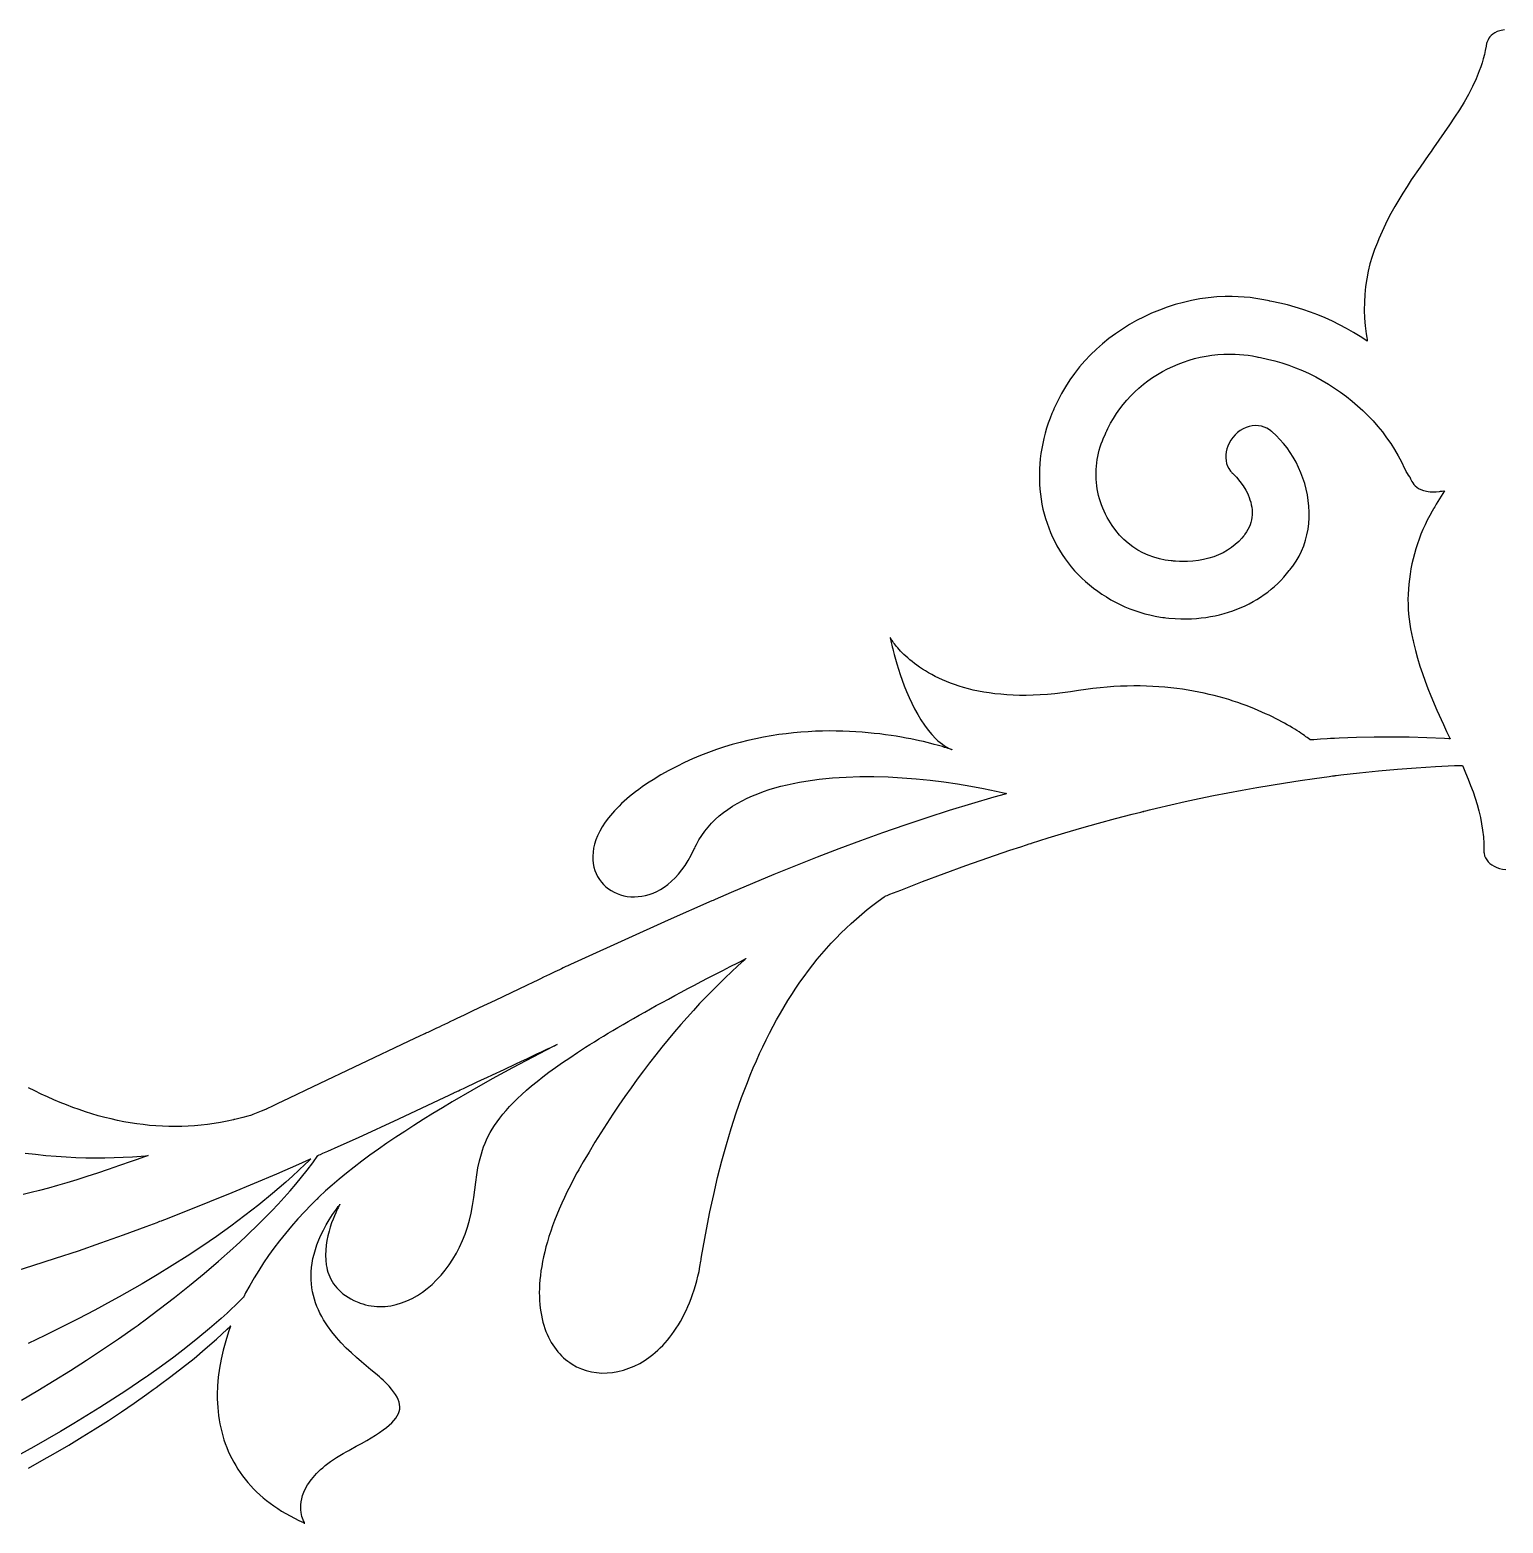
# Model space of a CAD drawing. Extents: x -44.4 to 47.9, y -29.2 to 34.4.
# Drawn here: x -21.34 to 1.75, y 11.01 to 34.4 of the extents above; entities that cross this region are included whole.
import ezdxf

# ---------------------------------------------------------------- set-up
doc = ezdxf.new("R2010")
doc.units = 0
doc.header["$MEASUREMENT"] = 0
doc.layers.add('LAYER_1', color=18, linetype='CONTINUOUS')

msp = doc.modelspace()

# ---------------------------------------------------------------- linework, layer by layer
at = {"layer": 'LAYER_1'}
for points in [[(1.769, 34.401), (1.742, 34.398), (1.717, 34.393), (1.694, 34.387), (1.652, 34.373), (1.616, 34.356), (1.585, 34.336), (1.56, 34.315), (1.539, 34.292), (1.522, 34.269), (1.509, 34.247), (1.499, 34.225), (1.492, 34.205), (1.487, 34.187), (1.485, 34.179), (1.484, 34.176), (1.484, 34.175), (1.484, 34.171), (1.482, 34.162), (1.479, 34.146), (1.467, 34.08), (1.452, 34.015), (1.435, 33.95), (1.416, 33.886), (1.395, 33.823), (1.372, 33.76), (1.322, 33.635), (1.265, 33.513), (1.202, 33.391), (1.134, 33.271), (1.062, 33.151), (0.985, 33.032), (0.906, 32.912), (0.824, 32.793), (0.74, 32.672), (0.655, 32.551), (0.644, 32.536), (0.635, 32.523), (0.617, 32.498), (0.583, 32.449), (0.444, 32.252), (0.307, 32.051), (0.24, 31.949), (0.175, 31.845), (0.111, 31.74), (0.049, 31.633), (-0.011, 31.524), (-0.069, 31.413), (-0.124, 31.3), (-0.175, 31.184), (-0.2, 31.126), (-0.224, 31.072), (-0.268, 30.963), (-0.307, 30.851), (-0.34, 30.736), (-0.369, 30.619), (-0.391, 30.499), (-0.409, 30.379), (-0.421, 30.256), (-0.428, 30.134), (-0.429, 30.01), (-0.425, 29.887), (-0.415, 29.763), (-0.4, 29.641), (-0.391, 29.58), (-0.386, 29.549), (-0.383, 29.534), (-0.382, 29.527), (-0.388, 29.532), (-0.492, 29.599), (-0.599, 29.663), (-0.707, 29.724), (-0.817, 29.782), (-0.929, 29.837), (-1.042, 29.888), (-1.157, 29.936), (-1.274, 29.981), (-1.392, 30.022), (-1.512, 30.059), (-1.633, 30.093), (-1.755, 30.122), (-1.878, 30.148), (-1.909, 30.154), (-1.917, 30.156), (-1.92, 30.157), (-1.926, 30.158), (-1.948, 30.163), (-2.037, 30.18), (-2.128, 30.195), (-2.219, 30.207), (-2.312, 30.216), (-2.404, 30.222), (-2.498, 30.224), (-2.521, 30.225), (-2.527, 30.225), (-2.53, 30.225), (-2.531, 30.225), (-2.534, 30.225), (-2.543, 30.225), (-2.609, 30.224), (-2.742, 30.217), (-2.875, 30.205), (-3.006, 30.186), (-3.136, 30.162), (-3.264, 30.133), (-3.391, 30.098), (-3.517, 30.058), (-3.64, 30.013), (-3.761, 29.963), (-3.879, 29.908), (-3.996, 29.848), (-4.109, 29.784), (-4.219, 29.715), (-4.326, 29.642), (-4.43, 29.565), (-4.53, 29.484), (-4.626, 29.398), (-4.718, 29.309), (-4.806, 29.217), (-4.889, 29.121), (-4.968, 29.021), (-5.042, 28.918), (-5.111, 28.812), (-5.175, 28.703), (-5.233, 28.592), (-5.286, 28.477), (-5.292, 28.463), (-5.295, 28.456), (-5.297, 28.451), (-5.306, 28.432), (-5.322, 28.394), (-5.353, 28.317), (-5.381, 28.239), (-5.407, 28.161), (-5.43, 28.082), (-5.45, 28.003), (-5.468, 27.924), (-5.483, 27.844), (-5.496, 27.764), (-5.506, 27.684), (-5.513, 27.604), (-5.518, 27.524), (-5.52, 27.444), (-5.52, 27.365), (-5.517, 27.286), (-5.511, 27.207), (-5.503, 27.128), (-5.492, 27.05), (-5.479, 26.973), (-5.463, 26.896), (-5.445, 26.821), (-5.424, 26.746), (-5.4, 26.672), (-5.374, 26.599), (-5.345, 26.527), (-5.314, 26.456), (-5.28, 26.387), (-5.244, 26.317), (-5.205, 26.249), (-5.163, 26.182), (-5.118, 26.116), (-5.071, 26.052), (-5.021, 25.99), (-4.968, 25.93), (-4.913, 25.871), (-4.856, 25.815), (-4.797, 25.76), (-4.735, 25.707), (-4.672, 25.657), (-4.606, 25.608), (-4.539, 25.562), (-4.47, 25.518), (-4.399, 25.476), (-4.327, 25.437), (-4.254, 25.4), (-4.179, 25.366), (-4.103, 25.335), (-4.025, 25.306), (-3.947, 25.28), (-3.867, 25.256), (-3.787, 25.236), (-3.706, 25.218), (-3.624, 25.204), (-3.583, 25.198), (-3.573, 25.197), (-3.568, 25.196), (-3.565, 25.196), (-3.561, 25.195), (-3.537, 25.193), (-3.489, 25.188), (-3.394, 25.181), (-3.301, 25.176), (-3.254, 25.176), (-3.248, 25.176), (-3.21, 25.176), (-3.134, 25.178), (-3.059, 25.183), (-2.985, 25.19), (-2.911, 25.199), (-2.839, 25.211), (-2.767, 25.225), (-2.696, 25.241), (-2.627, 25.259), (-2.558, 25.279), (-2.49, 25.302), (-2.424, 25.326), (-2.359, 25.353), (-2.295, 25.382), (-2.233, 25.412), (-2.172, 25.445), (-2.112, 25.48), (-2.054, 25.517), (-1.997, 25.556), (-1.942, 25.596), (-1.888, 25.639), (-1.836, 25.683), (-1.786, 25.729), (-1.738, 25.777), (-1.691, 25.827), (-1.646, 25.879), (-1.604, 25.932), (-1.593, 25.946), (-1.579, 25.964), (-1.55, 26.001), (-1.498, 26.077), (-1.452, 26.156), (-1.412, 26.237), (-1.378, 26.321), (-1.35, 26.406), (-1.328, 26.493), (-1.311, 26.581), (-1.3, 26.67), (-1.294, 26.759), (-1.293, 26.849), (-1.298, 26.939), (-1.307, 27.029), (-1.321, 27.118), (-1.34, 27.207), (-1.363, 27.294), (-1.391, 27.38), (-1.423, 27.465), (-1.459, 27.547), (-1.498, 27.628), (-1.542, 27.706), (-1.589, 27.781), (-1.64, 27.853), (-1.694, 27.922), (-1.751, 27.987), (-1.812, 28.048), (-1.875, 28.105), (-1.878, 28.107), (-1.879, 28.108), (-1.881, 28.11), (-1.886, 28.114), (-1.895, 28.122), (-1.914, 28.137), (-1.954, 28.161), (-1.997, 28.18), (-2.042, 28.193), (-2.089, 28.2), (-2.137, 28.202), (-2.185, 28.198), (-2.234, 28.188), (-2.282, 28.173), (-2.328, 28.152), (-2.373, 28.126), (-2.415, 28.095), (-2.454, 28.058), (-2.489, 28.017), (-2.519, 27.974), (-2.545, 27.929), (-2.565, 27.883), (-2.581, 27.837), (-2.592, 27.79), (-2.598, 27.744), (-2.599, 27.698), (-2.595, 27.653), (-2.586, 27.61), (-2.571, 27.568), (-2.551, 27.529), (-2.526, 27.491), (-2.512, 27.474), (-2.504, 27.465), (-2.501, 27.463), (-2.497, 27.459), (-2.49, 27.452), (-2.432, 27.393), (-2.378, 27.329), (-2.329, 27.261), (-2.285, 27.19), (-2.266, 27.153), (-2.249, 27.116), (-2.233, 27.078), (-2.22, 27.04), (-2.208, 27.001), (-2.199, 26.962), (-2.192, 26.923), (-2.188, 26.883), (-2.186, 26.844), (-2.186, 26.805), (-2.19, 26.765), (-2.196, 26.726), (-2.205, 26.687), (-2.218, 26.649), (-2.233, 26.611), (-2.252, 26.573), (-2.274, 26.536), (-2.3, 26.5), (-2.307, 26.491), (-2.313, 26.483), (-2.324, 26.469), (-2.346, 26.441), (-2.395, 26.387), (-2.45, 26.338), (-2.509, 26.292), (-2.573, 26.25), (-2.641, 26.212), (-2.712, 26.179), (-2.787, 26.149), (-2.865, 26.125), (-2.946, 26.104), (-3.029, 26.089), (-3.113, 26.078), (-3.2, 26.073), (-3.243, 26.072), (-3.249, 26.072), (-3.25, 26.072), (-3.251, 26.072), (-3.255, 26.072), (-3.269, 26.072), (-3.327, 26.074), (-3.387, 26.078), (-3.419, 26.081), (-3.435, 26.083), (-3.443, 26.084), (-3.448, 26.084), (-3.45, 26.085), (-3.451, 26.085), (-3.456, 26.085), (-3.549, 26.097), (-3.64, 26.116), (-3.729, 26.141), (-3.815, 26.172), (-3.898, 26.21), (-3.978, 26.253), (-4.054, 26.303), (-4.128, 26.359), (-4.197, 26.42), (-4.263, 26.487), (-4.324, 26.56), (-4.381, 26.637), (-4.433, 26.72), (-4.458, 26.765), (-4.482, 26.813), (-4.505, 26.861), (-4.526, 26.909), (-4.545, 26.959), (-4.562, 27.008), (-4.578, 27.058), (-4.591, 27.108), (-4.602, 27.159), (-4.612, 27.21), (-4.62, 27.261), (-4.626, 27.312), (-4.63, 27.363), (-4.632, 27.414), (-4.632, 27.465), (-4.631, 27.516), (-4.627, 27.567), (-4.622, 27.618), (-4.615, 27.669), (-4.606, 27.719), (-4.595, 27.769), (-4.582, 27.819), (-4.568, 27.868), (-4.551, 27.917), (-4.533, 27.965), (-4.513, 28.013), (-4.491, 28.06), (-4.485, 28.072), (-4.482, 28.077), (-4.481, 28.08), (-4.481, 28.08), (-4.481, 28.08), (-4.48, 28.081), (-4.479, 28.085), (-4.476, 28.092), (-4.475, 28.095), (-4.475, 28.095), (-4.475, 28.095), (-4.475, 28.096), (-4.473, 28.098), (-4.464, 28.119), (-4.445, 28.159), (-4.404, 28.239), (-4.36, 28.316), (-4.312, 28.391), (-4.261, 28.464), (-4.206, 28.535), (-4.149, 28.603), (-4.088, 28.668), (-4.025, 28.731), (-3.959, 28.791), (-3.89, 28.849), (-3.819, 28.903), (-3.745, 28.955), (-3.67, 29.003), (-3.592, 29.049), (-3.512, 29.091), (-3.43, 29.13), (-3.347, 29.166), (-3.262, 29.198), (-3.175, 29.227), (-3.087, 29.252), (-2.998, 29.273), (-2.908, 29.291), (-2.816, 29.305), (-2.724, 29.315), (-2.631, 29.321), (-2.584, 29.323), (-2.561, 29.323), (-2.549, 29.323), (-2.543, 29.323), (-2.54, 29.323), (-2.539, 29.323), (-2.522, 29.323), (-2.454, 29.322), (-2.386, 29.318), (-2.319, 29.312), (-2.251, 29.304), (-2.183, 29.294), (-2.115, 29.281), (-2.097, 29.277), (-2.089, 29.275), (-2.085, 29.274), (-2.056, 29.269), (-1.944, 29.245), (-1.832, 29.217), (-1.722, 29.185), (-1.613, 29.149), (-1.505, 29.109), (-1.399, 29.065), (-1.294, 29.017), (-1.191, 28.966), (-1.091, 28.911), (-0.992, 28.853), (-0.895, 28.791), (-0.801, 28.727), (-0.709, 28.659), (-0.62, 28.587), (-0.534, 28.513), (-0.45, 28.437), (-0.369, 28.357), (-0.292, 28.275), (-0.217, 28.19), (-0.146, 28.103), (-0.079, 28.013), (-0.015, 27.921), (0.046, 27.827), (0.102, 27.731), (0.154, 27.633), (0.203, 27.533), (0.225, 27.483), (0.226, 27.48), (0.226, 27.48), (0.227, 27.48), (0.227, 27.48), (0.227, 27.479), (0.229, 27.475), (0.232, 27.468), (0.24, 27.453), (0.259, 27.426), (0.28, 27.401), (0.286, 27.395), (0.289, 27.392), (0.29, 27.389), (0.291, 27.385), (0.297, 27.368), (0.305, 27.348), (0.315, 27.327), (0.329, 27.304), (0.345, 27.282), (0.366, 27.26), (0.392, 27.238), (0.422, 27.218), (0.458, 27.201), (0.499, 27.186), (0.523, 27.18), (0.547, 27.175), (0.574, 27.17), (0.602, 27.167), (0.632, 27.165), (0.664, 27.164), (0.666, 27.164), (0.666, 27.164), (0.667, 27.164), (0.669, 27.164), (0.672, 27.165), (0.697, 27.166), (0.748, 27.172), (0.767, 27.174), (0.789, 27.177), (0.815, 27.181), (0.822, 27.182), (0.825, 27.183), (0.827, 27.183), (0.826, 27.182), (0.825, 27.179), (0.799, 27.138), (0.699, 26.972), (0.675, 26.931), (0.662, 26.911), (0.661, 26.908), (0.66, 26.907), (0.655, 26.899), (0.635, 26.864), (0.595, 26.794), (0.558, 26.722), (0.522, 26.65), (0.489, 26.576), (0.458, 26.501), (0.429, 26.425), (0.402, 26.349), (0.378, 26.272), (0.355, 26.194), (0.335, 26.115), (0.317, 26.037), (0.302, 25.957), (0.288, 25.878), (0.277, 25.799), (0.268, 25.719), (0.261, 25.64), (0.257, 25.56), (0.255, 25.481), (0.256, 25.403), (0.259, 25.325), (0.264, 25.247), (0.272, 25.17), (0.282, 25.094), (0.295, 25.018), (0.31, 24.944), (0.327, 24.871), (0.331, 24.853), (0.335, 24.838), (0.342, 24.806), (0.372, 24.681), (0.405, 24.558), (0.441, 24.436), (0.481, 24.317), (0.522, 24.199), (0.566, 24.083), (0.612, 23.969), (0.709, 23.743), (0.81, 23.521), (0.861, 23.412), (0.887, 23.357), (0.9, 23.33), (0.906, 23.316), (0.909, 23.309), (0.91, 23.307), (0.91, 23.307), (0.911, 23.306), (0.915, 23.299), (0.916, 23.297), (0.916, 23.296), (0.916, 23.296), (0.916, 23.296), (0.916, 23.296), (0.912, 23.296), (0.895, 23.297), (0.826, 23.301), (0.552, 23.313), (0.276, 23.321), (0.001, 23.324), (-0.274, 23.322), (-0.55, 23.316), (-0.825, 23.306), (-0.894, 23.302), (-0.911, 23.301), (-0.919, 23.301), (-0.924, 23.301), (-0.926, 23.301), (-0.933, 23.3), (-0.959, 23.299), (-1.011, 23.296), (-1.115, 23.29), (-1.22, 23.283), (-1.274, 23.281), (-1.277, 23.281), (-1.285, 23.287), (-1.302, 23.3), (-1.322, 23.315), (-1.344, 23.33), (-1.368, 23.347), (-1.394, 23.365), (-1.422, 23.384), (-1.452, 23.404), (-1.485, 23.425), (-1.519, 23.446), (-1.556, 23.469), (-1.594, 23.492), (-1.635, 23.515), (-1.678, 23.539), (-1.722, 23.564), (-1.769, 23.589), (-1.818, 23.614), (-1.868, 23.639), (-1.921, 23.665), (-1.976, 23.69), (-2.032, 23.716), (-2.091, 23.741), (-2.151, 23.766), (-2.213, 23.791), (-2.278, 23.816), (-2.344, 23.84), (-2.412, 23.864), (-2.481, 23.887), (-2.553, 23.91), (-2.627, 23.932), (-2.702, 23.953), (-2.779, 23.973), (-2.858, 23.992), (-2.938, 24.011), (-3.021, 24.028), (-3.105, 24.044), (-3.191, 24.059), (-3.279, 24.072), (-3.368, 24.085), (-3.459, 24.095), (-3.552, 24.105), (-3.646, 24.112), (-3.742, 24.118), (-3.84, 24.122), (-3.939, 24.125), (-4.04, 24.125), (-4.143, 24.123), (-4.247, 24.12), (-4.353, 24.114), (-4.46, 24.106), (-4.569, 24.096), (-4.68, 24.083), (-4.792, 24.068), (-4.905, 24.051), (-5.033, 24.031), (-5.157, 24.015), (-5.277, 24.001), (-5.395, 23.991), (-5.509, 23.984), (-5.619, 23.979), (-5.727, 23.977), (-5.831, 23.977), (-5.932, 23.981), (-6.03, 23.986), (-6.125, 23.994), (-6.217, 24.003), (-6.306, 24.015), (-6.392, 24.029), (-6.475, 24.044), (-6.555, 24.061), (-6.632, 24.08), (-6.707, 24.101), (-6.778, 24.122), (-6.847, 24.145), (-6.914, 24.169), (-6.977, 24.194), (-7.038, 24.22), (-7.097, 24.247), (-7.153, 24.274), (-7.206, 24.302), (-7.258, 24.331), (-7.306, 24.36), (-7.353, 24.389), (-7.397, 24.418), (-7.438, 24.448), (-7.478, 24.477), (-7.515, 24.506), (-7.55, 24.535), (-7.583, 24.563), (-7.614, 24.591), (-7.643, 24.619), (-7.669, 24.645), (-7.694, 24.671), (-7.717, 24.696), (-7.738, 24.72), (-7.757, 24.743), (-7.775, 24.764), (-7.79, 24.784), (-7.804, 24.802), (-7.817, 24.819), (-7.827, 24.834), (-7.836, 24.848), (-7.843, 24.859), (-7.849, 24.869), (-7.853, 24.876), (-7.856, 24.881), (-7.858, 24.883), (-7.858, 24.884), (-7.857, 24.881), (-7.856, 24.875), (-7.854, 24.866), (-7.852, 24.855), (-7.849, 24.841), (-7.845, 24.825), (-7.841, 24.806), (-7.836, 24.785), (-7.831, 24.761), (-7.825, 24.736), (-7.818, 24.708), (-7.81, 24.679), (-7.793, 24.615), (-7.774, 24.545), (-7.752, 24.469), (-7.727, 24.388), (-7.699, 24.304), (-7.669, 24.217), (-7.636, 24.127), (-7.6, 24.037), (-7.561, 23.945), (-7.519, 23.854), (-7.474, 23.765), (-7.426, 23.677), (-7.375, 23.592), (-7.321, 23.51), (-7.264, 23.433), (-7.204, 23.362), (-7.14, 23.296), (-7.108, 23.266), (-7.074, 23.237), (-7.039, 23.211), (-7.004, 23.187), (-6.968, 23.164), (-6.931, 23.144), (-6.893, 23.127), (-6.89, 23.125), (-6.89, 23.125), (-6.89, 23.125), (-6.892, 23.126), (-6.899, 23.128), (-6.911, 23.133), (-6.927, 23.138), (-6.949, 23.145), (-6.975, 23.154), (-7.005, 23.163), (-7.04, 23.174), (-7.079, 23.185), (-7.122, 23.197), (-7.17, 23.21), (-7.221, 23.224), (-7.276, 23.237), (-7.335, 23.252), (-7.398, 23.266), (-7.464, 23.28), (-7.533, 23.295), (-7.606, 23.309), (-7.682, 23.322), (-7.762, 23.336), (-7.844, 23.349), (-7.929, 23.361), (-8.017, 23.372), (-8.108, 23.382), (-8.201, 23.392), (-8.297, 23.4), (-8.395, 23.407), (-8.496, 23.412), (-8.598, 23.416), (-8.703, 23.418), (-8.81, 23.419), (-8.919, 23.417), (-9.029, 23.414), (-9.141, 23.408), (-9.255, 23.4), (-9.37, 23.39), (-9.486, 23.377), (-9.604, 23.362), (-9.723, 23.343), (-9.843, 23.322), (-9.964, 23.298), (-10.085, 23.271), (-10.208, 23.24), (-10.331, 23.206), (-10.454, 23.169), (-10.578, 23.128), (-10.703, 23.083), (-10.827, 23.035), (-10.952, 22.982), (-11.077, 22.925), (-11.201, 22.865), (-11.325, 22.799), (-11.449, 22.73), (-11.572, 22.656), (-11.631, 22.618), (-11.688, 22.58), (-11.743, 22.543), (-11.795, 22.505), (-11.846, 22.468), (-11.894, 22.43), (-11.94, 22.393), (-11.984, 22.356), (-12.027, 22.318), (-12.067, 22.281), (-12.105, 22.244), (-12.142, 22.207), (-12.176, 22.17), (-12.209, 22.134), (-12.269, 22.061), (-12.322, 21.989), (-12.368, 21.918), (-12.408, 21.848), (-12.441, 21.779), (-12.467, 21.712), (-12.488, 21.646), (-12.503, 21.582), (-12.512, 21.519), (-12.516, 21.458), (-12.515, 21.399), (-12.509, 21.343), (-12.498, 21.288), (-12.483, 21.236), (-12.464, 21.186), (-12.44, 21.139), (-12.413, 21.095), (-12.382, 21.053), (-12.348, 21.015), (-12.31, 20.98), (-12.27, 20.947), (-12.226, 20.919), (-12.181, 20.893), (-12.132, 20.871), (-12.082, 20.853), (-12.03, 20.839), (-11.977, 20.829), (-11.921, 20.823), (-11.865, 20.821), (-11.808, 20.824), (-11.75, 20.831), (-11.691, 20.843), (-11.632, 20.859), (-11.573, 20.881), (-11.513, 20.907), (-11.455, 20.938), (-11.396, 20.975), (-11.339, 21.017), (-11.282, 21.065), (-11.227, 21.118), (-11.173, 21.177), (-11.12, 21.242), (-11.069, 21.313), (-11.021, 21.39), (-10.974, 21.474), (-10.931, 21.563), (-10.92, 21.586), (-10.912, 21.605), (-10.893, 21.642), (-10.853, 21.715), (-10.809, 21.784), (-10.762, 21.851), (-10.71, 21.915), (-10.655, 21.976), (-10.597, 22.034), (-10.535, 22.089), (-10.469, 22.142), (-10.401, 22.191), (-10.329, 22.239), (-10.255, 22.283), (-10.178, 22.326), (-10.098, 22.365), (-10.016, 22.402), (-9.931, 22.437), (-9.843, 22.47), (-9.754, 22.5), (-9.662, 22.528), (-9.569, 22.553), (-9.473, 22.577), (-9.376, 22.598), (-9.277, 22.617), (-9.176, 22.634), (-9.074, 22.65), (-8.971, 22.663), (-8.866, 22.674), (-8.761, 22.684), (-8.654, 22.692), (-8.547, 22.697), (-8.33, 22.704), (-8.111, 22.705), (-7.89, 22.699), (-7.67, 22.687), (-7.45, 22.67), (-7.232, 22.648), (-7.016, 22.622), (-6.804, 22.591), (-6.596, 22.556), (-6.393, 22.518), (-6.197, 22.476), (-6.101, 22.454), (-6.054, 22.443), (-6.042, 22.44), (-6.037, 22.439), (-6.034, 22.438), (-6.035, 22.438), (-6.057, 22.431), (-6.233, 22.382), (-6.584, 22.28), (-6.934, 22.173), (-7.283, 22.061), (-7.63, 21.945), (-7.976, 21.824), (-8.32, 21.7), (-8.662, 21.572), (-9.003, 21.441), (-9.342, 21.307), (-9.679, 21.17), (-10.015, 21.03), (-10.348, 20.888), (-10.514, 20.816), (-10.597, 20.78), (-10.618, 20.771), (-10.629, 20.766), (-10.65, 20.757), (-11.334, 20.455), (-12.015, 20.149), (-12.694, 19.84), (-12.864, 19.762), (-12.885, 19.752), (-12.896, 19.747), (-12.898, 19.746), (-12.898, 19.746), (-12.898, 19.746), (-12.902, 19.745), (-12.909, 19.741), (-12.921, 19.735), (-12.937, 19.728), (-12.958, 19.718), (-12.981, 19.707), (-13.009, 19.694), (-13.04, 19.679), (-13.074, 19.663), (-13.111, 19.645), (-13.152, 19.626), (-13.195, 19.605), (-13.24, 19.584), (-13.288, 19.561), (-13.338, 19.537), (-13.39, 19.512), (-13.444, 19.487), (-13.557, 19.433), (-13.675, 19.377), (-13.797, 19.319), (-14.048, 19.2), (-14.173, 19.14), (-14.297, 19.081), (-14.418, 19.024), (-14.534, 18.968), (-14.644, 18.916), (-14.696, 18.891), (-14.747, 18.867), (-14.795, 18.844), (-14.841, 18.822), (-14.884, 18.802), (-14.925, 18.782), (-14.963, 18.764), (-14.998, 18.748), (-15.029, 18.733), (-15.057, 18.719), (-15.082, 18.708), (-15.102, 18.698), (-15.119, 18.69), (-15.132, 18.684), (-15.14, 18.68), (-15.144, 18.678), (-15.145, 18.678), (-15.146, 18.677), (-15.151, 18.675), (-15.175, 18.664), (-15.221, 18.642), (-15.408, 18.554), (-16.901, 17.845), (-17.274, 17.667), (-17.46, 17.578), (-17.553, 17.534), (-17.6, 17.512), (-17.623, 17.501), (-17.635, 17.495), (-17.64, 17.492), (-17.642, 17.492), (-17.71, 17.465), (-17.845, 17.41), (-17.861, 17.403), (-17.88, 17.397), (-17.92, 17.387), (-18.001, 17.365), (-18.083, 17.344), (-18.126, 17.334), (-18.136, 17.332), (-18.139, 17.331), (-18.14, 17.331), (-18.141, 17.33), (-18.141, 17.33), (-18.141, 17.33), (-18.143, 17.33), (-18.245, 17.308), (-18.347, 17.288), (-18.449, 17.271), (-18.551, 17.257), (-18.652, 17.245), (-18.754, 17.236), (-18.855, 17.229), (-18.956, 17.225), (-19.058, 17.224), (-19.158, 17.225), (-19.259, 17.228), (-19.36, 17.234), (-19.461, 17.242), (-19.561, 17.253), (-19.662, 17.266), (-19.762, 17.281), (-19.863, 17.299), (-19.963, 17.319), (-20.063, 17.342), (-20.163, 17.367), (-20.263, 17.393), (-20.363, 17.423), (-20.463, 17.454), (-20.563, 17.488), (-20.662, 17.523), (-20.762, 17.561), (-20.861, 17.601), (-20.961, 17.643), (-21.06, 17.687), (-21.16, 17.733), (-21.259, 17.781), (-21.359, 17.832)], [(-21.358, 11.873), (-21.147, 11.992), (-20.936, 12.113), (-20.726, 12.235), (-20.517, 12.361), (-20.31, 12.489), (-20.105, 12.62), (-19.902, 12.754), (-19.701, 12.891), (-19.501, 13.031), (-19.403, 13.102), (-19.355, 13.137), (-19.309, 13.171), (-19.125, 13.308), (-18.943, 13.448), (-18.763, 13.592), (-18.587, 13.74), (-18.414, 13.891), (-18.246, 14.047), (-18.204, 14.087), (-18.194, 14.097), (-18.191, 14.099), (-18.19, 14.101), (-18.189, 14.101), (-18.19, 14.099), (-18.197, 14.081), (-18.222, 14.009), (-18.268, 13.865), (-18.307, 13.722), (-18.339, 13.579), (-18.365, 13.439), (-18.384, 13.299), (-18.395, 13.162), (-18.4, 13.026), (-18.399, 12.958), (-18.397, 12.892), (-18.393, 12.825), (-18.387, 12.76), (-18.379, 12.695), (-18.37, 12.63), (-18.358, 12.566), (-18.345, 12.503), (-18.33, 12.441), (-18.313, 12.379), (-18.295, 12.318), (-18.274, 12.257), (-18.251, 12.198), (-18.227, 12.139), (-18.201, 12.081), (-18.172, 12.024), (-18.142, 11.967), (-18.11, 11.912), (-18.076, 11.857), (-18.04, 11.804), (-18.002, 11.751), (-17.962, 11.699), (-17.92, 11.648), (-17.876, 11.598), (-17.831, 11.55), (-17.783, 11.502), (-17.733, 11.455), (-17.681, 11.41), (-17.627, 11.365), (-17.571, 11.322), (-17.513, 11.28), (-17.453, 11.239), (-17.391, 11.199), (-17.327, 11.161), (-17.26, 11.124), (-17.192, 11.088), (-17.122, 11.053), (-17.049, 11.02), (-17.031, 11.012), (-17.03, 11.011), (-17.03, 11.012), (-17.031, 11.013), (-17.035, 11.019), (-17.04, 11.03), (-17.048, 11.046), (-17.056, 11.065), (-17.064, 11.088), (-17.073, 11.115), (-17.08, 11.146), (-17.086, 11.18), (-17.09, 11.217), (-17.092, 11.257), (-17.09, 11.3), (-17.085, 11.346), (-17.076, 11.394), (-17.062, 11.445), (-17.042, 11.498), (-17.017, 11.552), (-16.985, 11.609), (-16.966, 11.638), (-16.946, 11.667), (-16.923, 11.697), (-16.899, 11.727), (-16.872, 11.757), (-16.844, 11.787), (-16.813, 11.818), (-16.78, 11.849), (-16.745, 11.88), (-16.707, 11.912), (-16.666, 11.943), (-16.624, 11.975), (-16.578, 12.007), (-16.53, 12.039), (-16.479, 12.071), (-16.425, 12.103), (-16.368, 12.135), (-16.339, 12.151), (-16.324, 12.159), (-16.311, 12.166), (-16.222, 12.215), (-16.138, 12.261), (-16.059, 12.306), (-15.986, 12.349), (-15.919, 12.391), (-15.857, 12.431), (-15.801, 12.471), (-15.75, 12.509), (-15.705, 12.546), (-15.666, 12.583), (-15.631, 12.619), (-15.602, 12.655), (-15.579, 12.691), (-15.561, 12.726), (-15.548, 12.762), (-15.541, 12.798), (-15.539, 12.834), (-15.542, 12.871), (-15.55, 12.908), (-15.564, 12.946), (-15.583, 12.985), (-15.607, 13.026), (-15.636, 13.067), (-15.67, 13.111), (-15.709, 13.155), (-15.754, 13.202), (-15.803, 13.25), (-15.831, 13.275), (-15.86, 13.301), (-15.923, 13.354), (-15.992, 13.412), (-16.065, 13.473), (-16.141, 13.537), (-16.219, 13.606), (-16.299, 13.678), (-16.378, 13.754), (-16.456, 13.834), (-16.532, 13.918), (-16.605, 14.007), (-16.673, 14.1), (-16.705, 14.148), (-16.735, 14.197), (-16.764, 14.248), (-16.791, 14.3), (-16.816, 14.353), (-16.839, 14.407), (-16.86, 14.462), (-16.878, 14.519), (-16.894, 14.576), (-16.907, 14.635), (-16.917, 14.696), (-16.925, 14.757), (-16.929, 14.82), (-16.931, 14.884), (-16.928, 14.95), (-16.923, 15.017), (-16.914, 15.085), (-16.901, 15.155), (-16.884, 15.226), (-16.863, 15.298), (-16.838, 15.372), (-16.809, 15.447), (-16.775, 15.524), (-16.736, 15.602), (-16.693, 15.682), (-16.645, 15.763), (-16.593, 15.845), (-16.534, 15.93), (-16.503, 15.972), (-16.487, 15.994), (-16.479, 16.004), (-16.478, 16.006), (-16.478, 16.006), (-16.478, 16.006), (-16.479, 16.004), (-16.481, 16), (-16.485, 15.994), (-16.489, 15.986), (-16.495, 15.975), (-16.501, 15.963), (-16.508, 15.949), (-16.516, 15.932), (-16.525, 15.914), (-16.544, 15.873), (-16.565, 15.825), (-16.586, 15.771), (-16.608, 15.713), (-16.629, 15.649), (-16.649, 15.582), (-16.667, 15.512), (-16.682, 15.439), (-16.693, 15.364), (-16.701, 15.287), (-16.704, 15.21), (-16.701, 15.132), (-16.692, 15.055), (-16.685, 15.017), (-16.676, 14.979), (-16.665, 14.941), (-16.652, 14.904), (-16.637, 14.867), (-16.62, 14.831), (-16.6, 14.796), (-16.578, 14.762), (-16.554, 14.728), (-16.527, 14.695), (-16.497, 14.664), (-16.465, 14.633), (-16.43, 14.604), (-16.392, 14.576), (-16.351, 14.549), (-16.307, 14.524), (-16.259, 14.5), (-16.209, 14.477), (-16.183, 14.467), (-16.161, 14.459), (-16.118, 14.445), (-16.075, 14.432), (-16.031, 14.422), (-15.988, 14.415), (-15.944, 14.409), (-15.9, 14.405), (-15.857, 14.404), (-15.813, 14.404), (-15.77, 14.406), (-15.726, 14.411), (-15.683, 14.417), (-15.64, 14.425), (-15.597, 14.435), (-15.512, 14.46), (-15.428, 14.493), (-15.345, 14.532), (-15.265, 14.578), (-15.186, 14.629), (-15.109, 14.687), (-15.034, 14.751), (-14.963, 14.82), (-14.894, 14.894), (-14.828, 14.974), (-14.766, 15.058), (-14.707, 15.146), (-14.653, 15.239), (-14.602, 15.335), (-14.556, 15.436), (-14.515, 15.539), (-14.478, 15.646), (-14.447, 15.756), (-14.421, 15.869), (-14.401, 15.984), (-14.382, 16.111), (-14.366, 16.232), (-14.351, 16.351), (-14.334, 16.465), (-14.315, 16.578), (-14.292, 16.688), (-14.262, 16.798), (-14.245, 16.852), (-14.226, 16.907), (-14.204, 16.962), (-14.18, 17.017), (-14.154, 17.072), (-14.124, 17.128), (-14.091, 17.184), (-14.056, 17.241), (-14.016, 17.298), (-13.973, 17.356), (-13.927, 17.415), (-13.876, 17.475), (-13.821, 17.536), (-13.761, 17.598), (-13.697, 17.662), (-13.628, 17.726), (-13.554, 17.793), (-13.475, 17.86), (-13.39, 17.929), (-13.3, 18), (-13.204, 18.073), (-13.101, 18.147), (-12.993, 18.224), (-12.878, 18.302), (-12.756, 18.383), (-12.628, 18.466), (-12.561, 18.508), (-12.492, 18.551), (-12.422, 18.595), (-12.35, 18.639), (-12.276, 18.684), (-12.2, 18.729), (-12.122, 18.775), (-12.042, 18.822), (-11.96, 18.869), (-11.876, 18.917), (-11.791, 18.966), (-11.703, 19.016), (-11.613, 19.066), (-11.521, 19.117), (-11.427, 19.168), (-11.331, 19.221), (-11.232, 19.274), (-11.132, 19.328), (-11.029, 19.383), (-10.924, 19.438), (-10.817, 19.495), (-10.707, 19.552), (-10.595, 19.61), (-10.481, 19.669), (-10.365, 19.729), (-10.246, 19.789), (-10.124, 19.851), (-10.121, 19.853), (-10.121, 19.852), (-10.123, 19.851), (-10.126, 19.848), (-10.132, 19.843), (-10.144, 19.831), (-10.244, 19.741), (-10.344, 19.648), (-10.444, 19.552), (-10.544, 19.455), (-10.643, 19.355), (-10.742, 19.253), (-10.842, 19.148), (-10.941, 19.041), (-11.04, 18.932), (-11.138, 18.82), (-11.237, 18.705), (-11.335, 18.588), (-11.433, 18.469), (-11.53, 18.346), (-11.627, 18.222), (-11.724, 18.094), (-11.821, 17.964), (-11.917, 17.831), (-12.012, 17.696), (-12.107, 17.557), (-12.202, 17.416), (-12.296, 17.272), (-12.389, 17.126), (-12.482, 16.976), (-12.575, 16.824), (-12.666, 16.668), (-12.712, 16.589), (-12.715, 16.584), (-12.722, 16.571), (-12.736, 16.546), (-12.764, 16.497), (-12.818, 16.399), (-12.868, 16.302), (-12.916, 16.207), (-12.961, 16.114), (-13.003, 16.022), (-13.043, 15.931), (-13.08, 15.842), (-13.115, 15.754), (-13.147, 15.668), (-13.176, 15.583), (-13.203, 15.5), (-13.228, 15.419), (-13.25, 15.339), (-13.27, 15.26), (-13.288, 15.183), (-13.304, 15.107), (-13.317, 15.033), (-13.328, 14.961), (-13.338, 14.89), (-13.345, 14.821), (-13.35, 14.753), (-13.353, 14.687), (-13.354, 14.622), (-13.353, 14.559), (-13.351, 14.497), (-13.346, 14.437), (-13.34, 14.379), (-13.332, 14.322), (-13.322, 14.267), (-13.311, 14.213), (-13.298, 14.161), (-13.284, 14.111), (-13.268, 14.062), (-13.251, 14.015), (-13.232, 13.969), (-13.212, 13.925), (-13.19, 13.883), (-13.167, 13.842), (-13.143, 13.803), (-13.118, 13.765), (-13.091, 13.729), (-13.063, 13.695), (-13.035, 13.663), (-13.005, 13.632), (-12.974, 13.602), (-12.942, 13.575), (-12.909, 13.549), (-12.876, 13.525), (-12.841, 13.502), (-12.77, 13.462), (-12.695, 13.428), (-12.618, 13.401), (-12.539, 13.382), (-12.458, 13.369), (-12.375, 13.362), (-12.292, 13.363), (-12.207, 13.371), (-12.122, 13.385), (-12.036, 13.407), (-11.951, 13.436), (-11.866, 13.471), (-11.781, 13.514), (-11.698, 13.564), (-11.616, 13.621), (-11.576, 13.653), (-11.537, 13.686), (-11.497, 13.721), (-11.459, 13.757), (-11.421, 13.796), (-11.383, 13.836), (-11.347, 13.878), (-11.311, 13.922), (-11.276, 13.968), (-11.241, 14.016), (-11.208, 14.066), (-11.175, 14.117), (-11.143, 14.17), (-11.113, 14.225), (-11.083, 14.282), (-11.055, 14.341), (-11.027, 14.402), (-11.001, 14.464), (-10.976, 14.529), (-10.952, 14.595), (-10.929, 14.663), (-10.908, 14.734), (-10.888, 14.806), (-10.869, 14.88), (-10.852, 14.955), (-10.837, 15.033), (-10.823, 15.113), (-10.82, 15.133), (-10.817, 15.15), (-10.811, 15.186), (-10.787, 15.328), (-10.736, 15.609), (-10.681, 15.886), (-10.622, 16.157), (-10.56, 16.424), (-10.493, 16.685), (-10.423, 16.942), (-10.347, 17.193), (-10.268, 17.438), (-10.184, 17.678), (-10.095, 17.913), (-10.049, 18.028), (-10.002, 18.142), (-9.953, 18.254), (-9.903, 18.365), (-9.852, 18.474), (-9.8, 18.582), (-9.747, 18.688), (-9.692, 18.793), (-9.636, 18.897), (-9.578, 18.998), (-9.519, 19.099), (-9.459, 19.197), (-9.398, 19.294), (-9.335, 19.39), (-9.271, 19.484), (-9.205, 19.576), (-9.138, 19.666), (-9.07, 19.755), (-9, 19.843), (-8.928, 19.928), (-8.855, 20.012), (-8.781, 20.094), (-8.705, 20.175), (-8.628, 20.254), (-8.549, 20.331), (-8.468, 20.406), (-8.386, 20.479), (-8.303, 20.551), (-8.218, 20.621), (-8.131, 20.689), (-8.043, 20.756), (-7.953, 20.82), (-7.941, 20.828), (-7.935, 20.831), (-7.925, 20.835), (-7.904, 20.844), (-7.861, 20.861), (-7.692, 20.928), (-7.353, 21.06), (-7.013, 21.188), (-6.671, 21.312), (-6.328, 21.433), (-5.983, 21.55), (-5.811, 21.607), (-5.724, 21.635), (-5.681, 21.649), (-5.659, 21.656), (-5.649, 21.659), (-5.641, 21.662), (-5.381, 21.744), (-5.119, 21.824), (-4.856, 21.901), (-4.593, 21.976), (-4.328, 22.048), (-4.064, 22.116), (-3.931, 22.15), (-3.898, 22.158), (-3.89, 22.16), (-3.89, 22.16), (-3.89, 22.16), (-3.89, 22.16), (-3.889, 22.16), (-3.886, 22.16), (-3.882, 22.16), (-3.881, 22.16), (-3.887, 22.16), (-3.889, 22.16), (-3.889, 22.16), (-3.889, 22.16), (-3.886, 22.161), (-3.879, 22.162), (-3.851, 22.169), (-3.796, 22.183), (-3.684, 22.209), (-3.461, 22.261), (-3.238, 22.312), (-3.014, 22.36), (-2.79, 22.406), (-2.565, 22.451), (-2.34, 22.493), (-2.115, 22.534), (-1.889, 22.573), (-1.663, 22.609), (-1.436, 22.644), (-1.209, 22.677), (-0.982, 22.707), (-0.925, 22.715), (-0.897, 22.718), (-0.883, 22.72), (-0.876, 22.721), (-0.871, 22.722), (-0.798, 22.731), (-0.502, 22.764), (-0.207, 22.795), (0.089, 22.821), (0.386, 22.843), (0.684, 22.862), (0.982, 22.876), (1.057, 22.879), (1.094, 22.881), (1.103, 22.881), (1.108, 22.881), (1.11, 22.879), (1.115, 22.866), (1.158, 22.766), (1.199, 22.666), (1.237, 22.566), (1.274, 22.466), (1.307, 22.366), (1.338, 22.266), (1.365, 22.166), (1.389, 22.066), (1.409, 21.965), (1.425, 21.864), (1.437, 21.762), (1.443, 21.659), (1.445, 21.556), (1.445, 21.531), (1.445, 21.522), (1.448, 21.503), (1.456, 21.466), (1.47, 21.432), (1.489, 21.4), (1.512, 21.371), (1.539, 21.344), (1.571, 21.321), (1.607, 21.3), (1.647, 21.282), (1.69, 21.267), (1.736, 21.256), (1.786, 21.248)], [(-21.469, 12.937), (-21.21, 13.089), (-20.954, 13.244), (-20.699, 13.402), (-20.446, 13.564), (-20.196, 13.73), (-19.947, 13.898), (-19.701, 14.07), (-19.64, 14.114), (-19.61, 14.136), (-19.549, 14.181), (-19.309, 14.361), (-19.071, 14.544), (-18.837, 14.731), (-18.605, 14.922), (-18.378, 15.116), (-18.154, 15.315), (-18.099, 15.365), (-18.046, 15.413), (-17.944, 15.509), (-17.741, 15.705), (-17.642, 15.804), (-17.544, 15.905), (-17.447, 16.007), (-17.352, 16.111), (-17.259, 16.216), (-17.167, 16.323), (-17.078, 16.431), (-16.99, 16.542), (-16.905, 16.654), (-16.822, 16.768), (-16.819, 16.772), (-16.814, 16.774), (-16.804, 16.778), (-16.784, 16.787), (-16.745, 16.805), (-16.665, 16.84), (-16.506, 16.911), (-16.188, 17.054), (-15.555, 17.346), (-14.924, 17.641), (-14.766, 17.716), (-14.727, 17.734), (-14.707, 17.743), (-14.702, 17.746), (-14.701, 17.746), (-14.701, 17.746), (-14.698, 17.748), (-14.692, 17.75), (-14.683, 17.755), (-14.671, 17.76), (-14.656, 17.768), (-14.638, 17.776), (-14.618, 17.785), (-14.595, 17.796), (-14.57, 17.808), (-14.542, 17.821), (-14.513, 17.835), (-14.481, 17.849), (-14.448, 17.865), (-14.413, 17.881), (-14.338, 17.916), (-14.258, 17.954), (-14.174, 17.994), (-14.086, 18.035), (-13.906, 18.119), (-13.724, 18.205), (-13.635, 18.246), (-13.55, 18.286), (-13.468, 18.325), (-13.391, 18.361), (-13.32, 18.394), (-13.286, 18.41), (-13.255, 18.424), (-13.226, 18.438), (-13.199, 18.451), (-13.174, 18.462), (-13.152, 18.473), (-13.132, 18.482), (-13.114, 18.49), (-13.1, 18.497), (-13.088, 18.503), (-13.079, 18.507), (-13.074, 18.509), (-13.072, 18.51), (-13.072, 18.51), (-13.072, 18.51), (-13.076, 18.508), (-13.096, 18.498), (-13.136, 18.478), (-13.455, 18.312), (-13.775, 18.142), (-14.094, 17.968), (-14.409, 17.79), (-14.72, 17.61), (-14.873, 17.518), (-15.024, 17.427), (-15.173, 17.334), (-15.319, 17.241), (-15.463, 17.148), (-15.604, 17.055), (-15.742, 16.961), (-15.876, 16.868), (-16.007, 16.774), (-16.134, 16.68), (-16.257, 16.587), (-16.375, 16.493), (-16.489, 16.4), (-16.598, 16.307), (-16.702, 16.215), (-16.801, 16.122), (-16.825, 16.099), (-16.837, 16.088), (-16.844, 16.081), (-16.871, 16.054), (-16.927, 15.999), (-17.034, 15.888), (-17.137, 15.776), (-17.237, 15.663), (-17.332, 15.549), (-17.424, 15.434), (-17.512, 15.319), (-17.596, 15.203), (-17.675, 15.086), (-17.751, 14.969), (-17.823, 14.851), (-17.891, 14.734), (-17.955, 14.616), (-17.985, 14.557), (-17.989, 14.549), (-17.991, 14.548), (-17.993, 14.545), (-17.998, 14.541), (-18.036, 14.504), (-18.111, 14.43), (-18.187, 14.356), (-18.225, 14.32), (-18.234, 14.311), (-18.239, 14.307), (-18.241, 14.304), (-18.243, 14.303), (-18.244, 14.302), (-18.247, 14.299), (-18.337, 14.219), (-18.519, 14.061), (-18.704, 13.908), (-18.892, 13.758), (-19.082, 13.612), (-19.275, 13.469), (-19.47, 13.33), (-19.495, 13.313), (-19.501, 13.308), (-19.504, 13.306), (-19.51, 13.302), (-19.535, 13.285), (-19.635, 13.217), (-19.834, 13.084), (-20.036, 12.953), (-20.238, 12.824), (-20.442, 12.697), (-20.648, 12.572), (-20.854, 12.449), (-21.062, 12.328), (-21.271, 12.208), (-21.481, 12.091)], [(-21.649, 14.934), (-21.29, 15.045), (-20.932, 15.16), (-20.576, 15.279), (-20.222, 15.401), (-19.868, 15.527), (-19.516, 15.657), (-19.341, 15.722), (-19.297, 15.739), (-19.275, 15.747), (-19.264, 15.751), (-19.22, 15.768), (-18.866, 15.906), (-18.514, 16.047), (-18.164, 16.19), (-17.814, 16.337), (-17.467, 16.485), (-17.12, 16.636), (-16.947, 16.712), (-16.937, 16.716), (-16.935, 16.717), (-16.936, 16.716), (-16.939, 16.713), (-16.945, 16.707), (-16.97, 16.683), (-17.02, 16.634), (-17.12, 16.539), (-17.222, 16.445), (-17.325, 16.353), (-17.535, 16.173), (-17.748, 15.998), (-17.966, 15.828), (-18.188, 15.663), (-18.413, 15.502), (-18.641, 15.346), (-18.871, 15.195), (-19.104, 15.047), (-19.34, 14.903), (-19.577, 14.762), (-19.815, 14.625), (-19.935, 14.557), (-20.063, 14.487), (-20.32, 14.348), (-20.579, 14.212), (-20.839, 14.08), (-21.101, 13.95), (-21.364, 13.823)], [(-21.41, 16.808), (-21.246, 16.788), (-21.084, 16.771), (-20.925, 16.758), (-20.768, 16.747), (-20.613, 16.74), (-20.46, 16.735), (-20.31, 16.733), (-20.162, 16.734), (-20.016, 16.737), (-19.872, 16.743), (-19.73, 16.751), (-19.591, 16.761), (-19.523, 16.767), (-19.488, 16.771), (-19.484, 16.771), (-19.482, 16.771), (-19.481, 16.771), (-19.484, 16.77), (-19.509, 16.761), (-19.557, 16.744), (-19.653, 16.709), (-19.747, 16.675), (-19.93, 16.611), (-20.107, 16.55), (-20.278, 16.493), (-20.443, 16.44), (-20.602, 16.39), (-20.755, 16.343), (-20.903, 16.3), (-21.046, 16.26), (-21.183, 16.223), (-21.316, 16.189), (-21.443, 16.158)]]:
    msp.add_lwpolyline(points, dxfattribs=at)

doc.saveas('drawing.dxf')
